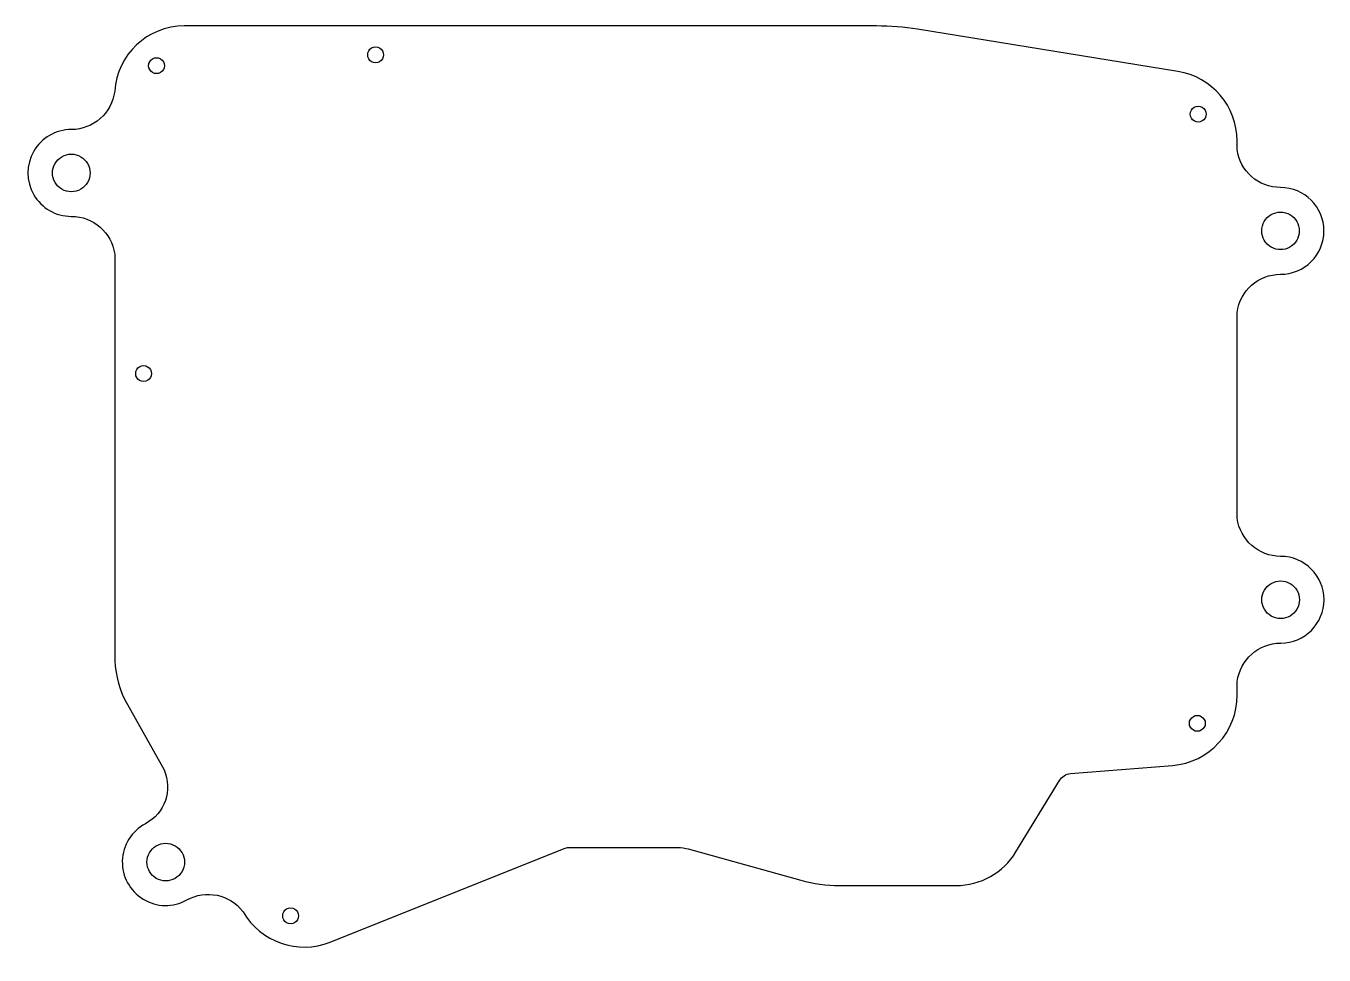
# Model space of a CAD drawing. Extents: x 5 to 184, y 9 to 137.
import ezdxf

# ---------------------------------------------------------------- set-up
doc = ezdxf.new("R2010")
doc.units = 0
doc.layers.add('Ebene_1', color=7, linetype='CONTINUOUS')

msp = doc.modelspace()

# ---------------------------------------------------------------- linework, layer by layer
at = {"layer": 'Ebene_1', "color": 5}
for points in [[(122.444346, 137.193191), (26.740181, 137.193191)], [(164.12389, 130.899979), (128.124377, 136.735783)], [(172.296432, 120.133848), (172.296018, 121.299613)], [(17.130714, 105.641864), (17.130714, 50.239199)], [(172.314572, 69.150586), (172.304454, 97.58895)], [(178.318573, 51.863681), (178.322843, 51.863686)], [(172.323282, 44.667935), (172.322604, 46.572483)], [(18.502919, 44.099114), (23.948662, 34.331973)], [(149.280958, 33.823366), (163.365346, 34.956468)], [(141.72622, 23.00421), (147.733073, 32.869916)], [(46.935213, 10.538319), (79.263571, 23.47911)], [(79.904554, 23.602643), (94.960877, 23.602643)], [(96.430975, 23.402275), (111.98679, 19.081084)], [(117.33045, 18.352556), (133.451395, 18.352556)], [(34.85803, 14.765609), (34.88679, 14.714015)]]:
    msp.add_lwpolyline(points, dxfattribs=at)
for points in [[(52.104843, 133.193201)], [(21.824609, 131.702257)], [(165.829556, 125.00985)], [(8.532618, 116.868231)], [(175.700435, 108.863534)], [(17.130703, 105.641864)], [(20.030706, 89.127628)], [(175.718579, 57.86367)], [(165.702417, 40.772841)], [(21.584378, 21.588375)], [(40.353319, 14.153364)]]:
    msp.add_lwpolyline(points, close=True, dxfattribs=at)
for points in [[(26.740181, 137.193191), (21.653566, 137.193191), (17.44456, 133.236344), (17.130714, 128.159421)], [(128.124377, 136.735783), (126.246351, 137.040226), (124.346888, 137.193188), (122.444346, 137.193191)], [(22.374451, 132.655332), (22.714871, 132.851947), (23.134341, 132.851947), (23.47476, 132.655332)], [(52.104843, 133.193201), (52.10465, 133.586321), (52.314266, 133.949661), (52.654686, 134.146276)], [(52.654686, 132.240126), (52.314266, 132.436742), (52.10465, 132.800082), (52.104843, 133.193201)], [(52.654686, 134.146276), (52.995105, 134.342892), (53.414575, 134.342892), (53.754995, 134.146276)], [(53.754995, 134.146276), (54.095414, 133.949661), (54.30503, 133.586321), (54.304837, 133.193201)], [(54.304837, 133.193201), (54.30503, 132.800082), (54.095414, 132.436742), (53.754995, 132.240126)], [(21.824609, 131.702257), (21.824416, 132.095376), (22.034032, 132.458716), (22.374451, 132.655332)], [(22.374451, 130.749182), (22.034032, 130.945797), (21.824416, 131.309137), (21.824609, 131.702257)], [(23.47476, 132.655332), (23.81518, 132.458716), (24.024796, 132.095376), (24.024603, 131.702257)], [(24.024603, 131.702257), (24.024796, 131.309137), (23.81518, 130.945797), (23.47476, 130.749182)], [(53.754995, 132.240126), (53.414575, 132.043511), (52.995105, 132.043511), (52.654686, 132.240126)], [(23.47476, 130.749182), (23.134341, 130.552566), (22.714871, 130.552566), (22.374451, 130.749182)], [(172.296018, 121.299613), (172.294443, 126.070623), (168.833421, 130.136526), (164.12389, 130.899979)], [(17.130714, 128.159421), (16.747432, 125.136888), (14.177213, 122.870385), (11.130476, 122.868217)], [(165.829556, 125.00985), (165.829556, 125.402841), (166.039214, 125.76598), (166.379555, 125.962475)], [(166.379555, 125.962475), (166.719895, 126.158971), (167.139212, 126.158971), (167.479552, 125.962475)], [(167.479552, 125.962475), (167.819892, 125.76598), (168.02955, 125.402841), (168.02955, 125.00985)], [(166.379555, 124.057224), (166.039214, 124.25372), (165.829556, 124.616859), (165.829556, 125.00985)], [(167.479552, 124.057224), (167.139212, 123.860729), (166.719895, 123.860729), (166.379555, 124.057224)], [(168.02955, 125.00985), (168.02955, 124.616859), (167.819892, 124.25372), (167.479552, 124.057224)], [(11.130476, 122.868217), (8.986888, 122.867456), (7.006537, 121.723163), (5.935402, 119.86638)], [(5.935402, 119.86638), (4.864267, 118.009598), (4.865079, 115.722417), (5.937532, 113.866396)], [(8.532618, 116.868231), (8.532026, 117.797514), (9.027452, 118.656461), (9.832136, 119.121274)], [(9.832136, 119.121274), (10.63682, 119.586087), (11.628403, 119.586087), (12.433087, 119.121274)], [(12.433087, 119.121274), (13.237771, 118.656461), (13.733197, 117.797514), (13.732604, 116.868231)], [(178.298293, 114.863517), (175.257928, 114.863517), (172.689398, 117.118986), (172.296432, 120.133848)], [(9.832136, 114.615189), (9.027452, 115.080001), (8.532026, 115.938948), (8.532618, 116.868231)], [(13.732604, 116.868231), (13.733197, 115.938948), (13.237771, 115.080001), (12.433087, 114.615189)], [(184.300412, 108.865668), (184.299233, 112.179368), (181.611993, 114.864697), (178.298293, 114.863517)], [(5.937532, 113.866396), (7.009985, 112.010374), (8.991148, 110.867487), (11.134736, 110.868248)], [(12.433087, 114.615189), (11.628403, 114.150376), (10.63682, 114.150376), (9.832136, 114.615189)], [(177.000432, 111.115194), (177.804872, 111.579639), (178.795984, 111.579639), (179.600425, 111.115194)], [(11.134736, 110.868248), (14.158233, 110.868247), (16.717965, 108.637058), (17.130703, 105.641864)], [(175.700435, 108.863534), (175.700435, 109.792422), (176.195991, 110.65075), (177.000432, 111.115194)], [(179.600425, 111.115194), (180.404866, 110.65075), (180.900422, 109.792422), (180.900422, 108.863534)], [(177.000432, 106.611874), (176.195991, 107.076318), (175.700435, 107.934646), (175.700435, 108.863534)], [(178.302563, 102.863548), (181.616263, 102.864727), (184.301592, 105.551968), (184.300412, 108.865668)], [(180.900422, 108.863534), (180.900422, 107.934646), (180.404866, 107.076318), (179.600425, 106.611874)], [(179.600425, 106.611874), (178.795984, 106.147429), (177.804872, 106.147429), (177.000432, 106.611874)], [(172.304454, 97.58895), (172.695275, 100.60409), (175.2622, 102.861385), (178.302563, 102.863548)], [(20.030706, 89.127628), (20.030706, 89.520619), (20.240365, 89.883758), (20.580705, 90.080253)], [(20.580705, 90.080253), (20.921045, 90.276749), (21.340362, 90.276749), (21.680702, 90.080253)], [(21.680702, 90.080253), (22.021042, 89.883758), (22.230701, 89.520619), (22.230701, 89.127628)], [(20.580705, 88.175002), (20.240365, 88.371498), (20.030706, 88.734637), (20.030706, 89.127628)], [(21.680702, 88.175002), (21.340362, 87.978507), (20.921045, 87.978507), (20.580705, 88.175002)], [(22.230701, 89.127628), (22.230701, 88.734637), (22.021042, 88.371498), (21.680702, 88.175002)], [(178.318573, 63.863653), (175.271835, 63.863653), (172.700003, 66.128327), (172.314572, 69.150586)], [(184.317328, 57.865804), (184.316149, 61.17819), (181.630959, 63.862975), (178.318573, 63.863653)], [(175.718579, 57.86367), (175.718579, 58.792558), (176.214135, 59.650886), (177.018576, 60.11533)], [(177.018576, 60.11533), (177.823017, 60.579774), (178.814129, 60.579774), (179.618569, 60.11533)], [(179.618569, 60.11533), (180.42301, 59.650886), (180.918566, 58.792558), (180.918566, 57.86367)], [(177.018576, 55.612009), (176.214135, 56.076453), (175.718579, 56.934781), (175.718579, 57.86367)], [(178.322843, 51.863686), (181.635228, 51.866722), (184.318507, 54.553417), (184.317328, 57.865804)], [(180.918566, 57.86367), (180.918566, 56.934781), (180.42301, 56.076453), (179.618569, 55.612009)], [(179.618569, 55.612009), (178.814129, 55.147565), (177.823017, 55.147565), (177.018576, 55.612009)], [(172.322604, 46.572483), (172.705682, 49.593402), (175.273464, 51.859366), (178.318573, 51.863681)], [(17.130714, 50.239199), (17.127431, 48.116103), (17.596137, 46.018825), (18.502919, 44.099114)], [(163.365346, 34.956468), (168.4262, 35.363855), (172.325086, 39.59071), (172.323282, 44.667935)], [(165.702417, 40.772841), (165.702417, 41.165832), (165.912075, 41.528971), (166.252416, 41.725467)], [(166.252416, 41.725467), (166.592756, 41.921962), (167.012073, 41.921962), (167.352413, 41.725467)], [(167.352413, 41.725467), (167.692753, 41.528971), (167.902412, 41.165832), (167.902412, 40.772841)], [(166.252416, 39.820216), (165.912075, 40.016711), (165.702417, 40.37985), (165.702417, 40.772841)], [(167.352413, 39.820216), (167.012073, 39.62372), (166.592756, 39.62372), (166.252416, 39.820216)], [(167.902412, 40.772841), (167.902412, 40.37985), (167.692753, 40.016711), (167.352413, 39.820216)], [(23.948662, 34.331973), (25.18329, 31.562419), (24.060089, 28.309898), (21.37953, 26.892385)], [(147.733073, 32.869916), (148.06643, 33.41742), (148.642018, 33.771964), (149.280958, 33.823366)], [(21.37953, 26.892385), (19.469863, 25.882815), (18.250279, 23.92466), (18.186387, 21.765499)], [(21.584378, 21.588375), (21.584378, 22.517264), (22.079934, 23.375592), (22.884375, 23.840037)], [(22.884375, 23.840037), (23.688816, 24.304481), (24.679929, 24.304481), (25.48437, 23.840037)], [(25.48437, 23.840037), (26.288811, 23.375592), (26.784367, 22.517264), (26.784367, 21.588375)], [(79.263571, 23.47911), (79.467421, 23.560713), (79.684978, 23.602642), (79.904554, 23.602643)], [(94.960877, 23.602643), (95.457717, 23.602658), (95.952261, 23.535254), (96.430975, 23.402275)], [(18.186387, 21.765499), (18.122494, 19.606338), (19.224156, 17.579495), (21.070785, 16.458771)], [(22.884375, 19.336714), (22.079934, 19.801159), (21.584378, 20.659487), (21.584378, 21.588375)], [(26.784367, 21.588375), (26.784367, 20.659487), (26.288811, 19.801159), (25.48437, 19.336714)], [(133.451395, 18.352556), (136.832189, 18.353745), (139.968043, 20.11655), (141.72622, 23.00421)], [(25.48437, 19.336714), (24.679929, 18.87227), (23.688816, 18.87227), (22.884375, 19.336714)], [(111.98679, 19.081084), (113.726851, 18.597622), (115.524474, 18.352543), (117.33045, 18.352556)], [(21.070785, 16.458771), (22.917414, 15.338047), (25.223931, 15.296456), (27.109764, 16.349877)], [(27.109764, 16.349877), (29.728639, 17.812357), (33.023401, 17.138686), (34.85803, 14.765609)], [(34.88679, 14.714015), (37.304669, 10.518345), (42.439519, 8.738728), (46.935213, 10.538319)], [(40.353319, 14.153364), (40.353127, 14.546484), (40.562743, 14.909824), (40.903162, 15.10644)], [(40.903162, 15.10644), (41.243582, 15.303055), (41.663051, 15.303055), (42.003471, 15.10644)], [(42.003471, 15.10644), (42.34389, 14.909824), (42.553506, 14.546484), (42.553314, 14.153364)], [(40.903162, 13.200289), (40.562743, 13.396905), (40.353127, 13.760245), (40.353319, 14.153364)], [(42.003471, 13.200289), (41.663051, 13.003674), (41.243582, 13.003674), (40.903162, 13.200289)], [(42.553314, 14.153364), (42.553506, 13.760245), (42.34389, 13.396905), (42.003471, 13.200289)]]:
    msp.add_open_spline(points, degree=3, dxfattribs=at)

doc.saveas('drawing.dxf')
